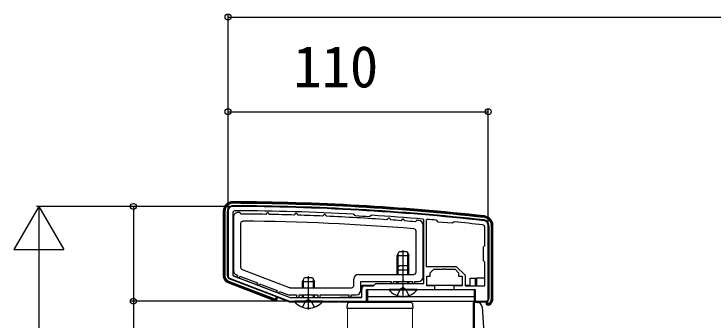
# Model space of a CAD drawing. Units: millimetres, scale not verified. Extents: x -1050 to 1050, y -1570 to 1561.
# Drawn here: x -583.5 to -287.5, y 1018.6 to 1148.3 of the extents above; entities that cross this region are included whole.
import ezdxf
from ezdxf.enums import TextEntityAlignment as Align

# ---------------------------------------------------------------- set-up
doc = ezdxf.new("R2010")
doc.units = ezdxf.units.MM
doc.header["$LTSCALE"] = 8
for name, color, linetype in [('0-3_YKK_11', 7, 'Continuous'), ('0-5_YKK_13', 4, 'Continuous'), ('0-6_YKK_D', 6, 'Continuous')]:
    doc.layers.add(name, color=color, linetype=linetype)
doc.layers.add('0-4_YKK_12', color=2, linetype='Continuous', lineweight=18)
doc.styles.add('ＭＳ ゴシック', font='')
doc.styles.get('ＭＳ ゴシック').set_extended_font_data('MS Gothic')

msp = doc.modelspace()

# ---------------------------------------------------------------- linework, layer by layer
at = {"layer": '0-3_YKK_11'}
for p, q in [((-493, 1064.999), (-493, 1037.686)), ((-408.874, 1061.541), (-409.2, 1061.242)), ((-383, 1027.999), (-383, 1058.999)), ((-492.359, 1036.753), (-467, 1026.999))]:
    msp.add_line(p, q, dxfattribs=at)
for points in [[(-491, 1064.196), (-491, 1037.837), (-466.722, 1028.499)], [(-439.015, 1062.971), (-439.223, 1063.071), (-439.713, 1063.621), (-439.921, 1063.721)], [(-432.289, 1063.276), (-432.507, 1063.2), (-433.057, 1062.711), (-433.275, 1062.635)], [(-435, 1033.499), (-431.5, 1033.499), (-430.5, 1034.499), (-410.2, 1034.499), (-410.2, 1061.378), (-410.475, 1061.677)], [(-409.2, 1061.242), (-409.2, 1041.699), (-401.5, 1041.699), (-396.503, 1041.699), (-392.8, 1037.996), (-392.8, 1033.499), (-384.5, 1033.499), (-384.5, 1043.499), (-385, 1043.999), (-385, 1049.999), (-384.5, 1050.499), (-384.5, 1058.25)], [(-397.369, 1060.485), (-397.59, 1060.418), (-398.244, 1059.875), (-404.218, 1060.429), (-404.768, 1061.091), (-404.972, 1061.198)], [(-467, 1026.999), (-434.5, 1026.999), (-434.5, 1031.999), (-405.5, 1031.999), (-405.5, 1033.499), (-409, 1033.499), (-409, 1037.499), (-407.5, 1037.499), (-407.5, 1038.999), (-406, 1040.499), (-401.958, 1040.499), (-401.775, 1040.619), (-401.225, 1040.619), (-401.042, 1040.499), (-397, 1040.499), (-395.5, 1038.999), (-395.5, 1037.499), (-394, 1037.499), (-394, 1033.499), (-397.5, 1033.499), (-397.5, 1031.999), (-388.5, 1031.999), (-388.5, 1026.999), (-384, 1026.999)], [(-466.722, 1028.499), (-436.5, 1028.499), (-436.5, 1031.999)]]:
    msp.add_lwpolyline(points, dxfattribs=at)
for centre, radius, start, end in [((-491, 1064.999), 2, 89.80939, 179.99999), ((-494.32, 67.008), 999.997, 83.71122, 89.80938), ((-490, 1064.196), 1, 89.75176, 180), ((-494.32, 67.005), 998.2, 86.87597, 89.75176), ((-494.319, 67.023), 997.482, 86.49138, 86.82169), ((-494.322, 66.99), 998.215, 85.18167, 86.43713), ((-494.314, 67.081), 998.124, 84.86459, 85.08947), ((-494.32, 67.009), 998.195, 83.73506, 84.42628), ((-385, 1058.999), 2, 359.99999, 83.71124), ((-385.5, 1058.25), 1, 359.99999, 83.73507), ((-492, 1037.686), 1, 180.00003, 248.9625), ((-435, 1031.999), 1.5, 90.00001, 179.99999), ((-384, 1027.999), 1, 270.00001, 359.99999)]:
    msp.add_arc(centre, radius, start, end, dxfattribs=at)
at = {"layer": '0-4_YKK_12'}
for p, q in [((-436.5, 1026.499), (-436.5, 1026.699)), ((-442.5, 820), (-442.5, 1023.999)), ((-442.5, 1023.999), (-415, 1023.999)), ((-415, 820), (-415, 1023.999))]:
    msp.add_line(p, q, dxfattribs=at)
msp.add_lwpolyline([(-434.542, 1026.999), (-389, 1026.999), (-389, 1026.499)], dxfattribs=at)
at = {"layer": '0-5_YKK_13'}
for p, q in [((-490.989, 1068.332), (-490.988, 1068.754)), ((-490.988, 1068.754), (-490.987, 1068.999)), ((-494.333, 1064.999), (-494.755, 1064.999)), ((-494.333, 1064.999), (-494.333, 1037.686)), ((-493.3, 1037.686), (-493.3, 1064.999)), ((-384.635, 1062.312), (-384.589, 1062.732)), ((-384.589, 1062.732), (-384.562, 1062.975)), ((-490.7, 1062.499), (-490.7, 1039.974)), ((-487.7, 1059.785), (-487.7, 1041.349)), ((-410.5, 1037.299), (-410.5, 1059.099)), ((-382.7, 1058.999), (-382.7, 1027.999)), ((-381.667, 1027.999), (-381.667, 1058.999)), ((-381.245, 1058.999), (-381, 1058.999)), ((-413.5, 1039.299), (-413.5, 1056.555)), ((-421.5, 1046.299), (-420.7, 1047.999)), ((-420.7, 1047.999), (-417.3, 1047.999)), ((-419, 1028.499), (-419, 1048.499)), ((-417.3, 1047.999), (-416.5, 1046.299)), ((-421.5, 1038.299), (-421.5, 1046.299)), ((-421.5, 1046.299), (-416.5, 1046.299)), ((-421.067, 1038.299), (-421.067, 1047.219)), ((-416.933, 1038.299), (-416.933, 1047.219)), ((-416.5, 1038.299), (-416.5, 1046.299)), ((-421.5, 1040.299), (-420.7, 1041.999)), ((-420.7, 1041.999), (-417.3, 1041.999)), ((-417.3, 1041.999), (-416.5, 1040.299)), ((-384.5, 1036.699), (-384.5, 1043.375)), ((-487.058, 1040.415), (-467.117, 1032.766)), ((-421.5, 1038.299), (-421.5, 1040.299)), ((-421.5, 1040.299), (-416.5, 1040.299)), ((-421.067, 1038.299), (-421.067, 1041.219)), ((-416.933, 1038.299), (-416.933, 1041.219)), ((-416.5, 1038.299), (-416.5, 1040.299)), ((-494.755, 1037.686), (-495, 1037.686)), ((-472.556, 1028.815), (-492.467, 1036.473)), ((-490.808, 1037.763), (-466.722, 1028.499)), ((-461.5, 1035.299), (-460.7, 1036.999)), ((-461.067, 1032.699), (-461.067, 1036.219)), ((-460.7, 1036.999), (-457.3, 1036.999)), ((-459, 1023.499), (-459, 1037.499)), ((-457.3, 1036.999), (-456.5, 1035.299)), ((-456.933, 1032.699), (-456.933, 1036.219)), ((-439.8, 1033.699), (-439.8, 1036.299)), ((-437.8, 1038.299), (-414.5, 1038.299)), ((-390.7, 1033.799), (-390.7, 1036.699)), ((-390.7, 1036.699), (-388.5, 1036.699)), ((-388.5, 1036.699), (-388.5, 1033.499)), ((-388.5, 1036.699), (-388, 1036.699)), ((-388, 1036.699), (-388, 1033.499)), ((-384.5, 1036.699), (-388, 1036.699)), ((-492.989, 1035.115), (-493.077, 1034.886)), ((-493.077, 1034.886), (-473.477, 1027.348)), ((-492.838, 1035.509), (-492.989, 1035.115)), ((-492.838, 1035.509), (-473.237, 1027.97)), ((-461.5, 1032.699), (-461.5, 1035.299)), ((-461.5, 1035.299), (-456.5, 1035.299)), ((-456.5, 1032.699), (-456.5, 1035.299)), ((-436.3, 1032.748), (-436.3, 1033.799)), ((-436.3, 1033.799), (-431.2, 1033.799)), ((-421.5, 1034.499), (-421.5, 1035.299)), ((-421.5, 1034.499), (-421.5, 1035.299)), ((-421.067, 1034.499), (-421.067, 1035.299)), ((-421.067, 1034.499), (-421.067, 1035.299)), ((-416.933, 1034.499), (-416.933, 1035.299)), ((-416.933, 1034.499), (-416.933, 1035.299)), ((-416.5, 1034.499), (-416.5, 1035.299)), ((-416.5, 1034.499), (-416.5, 1035.299)), ((-409, 1033.799), (-394, 1033.799)), ((-392.8, 1033.799), (-390.7, 1033.799)), ((-466.759, 1032.699), (-440.8, 1032.699)), ((-434.5, 1027.199), (-434.5, 1031.499)), ((-434, 1031.999), (-388.8, 1031.999)), ((-434, 1031.999), (-389, 1031.999)), ((-413.1, 1031.999), (-424.9, 1031.999)), ((-424.9, 1031.752), (-424.9, 1031.999)), ((-413.1, 1031.999), (-424.9, 1031.999)), ((-424.9, 1031.752), (-424.9, 1031.999)), ((-424.9, 1031.752), (-413.1, 1031.752)), ((-424.9, 1031.752), (-413.1, 1031.752)), ((-421.5, 1029.416), (-420.145, 1032.134)), ((-421.5, 1029.416), (-420.145, 1032.134)), ((-419, 1032.743), (-420.145, 1032.134)), ((-419, 1032.743), (-420.145, 1032.134)), ((-419, 1032.743), (-417.855, 1032.134)), ((-419, 1032.743), (-417.855, 1032.134)), ((-416.5, 1029.416), (-417.855, 1032.134)), ((-416.5, 1029.416), (-417.855, 1032.134)), ((-413.1, 1031.752), (-413.1, 1031.999)), ((-413.1, 1031.752), (-413.1, 1031.999)), ((-388.5, 1031.499), (-388.5, 1027.199)), ((-473.477, 1027.348), (-473.389, 1027.576)), ((-472.807, 1028.161), (-472.556, 1028.815)), ((-472.807, 1028.161), (-472.413, 1028.01)), ((-472.556, 1028.815), (-472.162, 1028.663)), ((-472.162, 1028.663), (-472.413, 1028.01)), ((-472.162, 1028.663), (-472.062, 1028.625)), ((-472.062, 1028.625), (-467.16, 1026.739)), ((-466.722, 1028.499), (-446.3, 1028.499)), ((-453.1, 1026.999), (-464.9, 1026.999)), ((-464.9, 1026.752), (-464.9, 1026.999)), ((-461.5, 1028.499), (-461.5, 1029.699)), ((-461.5, 1024.416), (-460.145, 1027.134)), ((-461.067, 1028.499), (-461.067, 1029.699)), ((-459, 1027.743), (-460.145, 1027.134)), ((-459, 1027.743), (-457.855, 1027.134)), ((-456.5, 1024.416), (-457.855, 1027.134)), ((-456.933, 1028.499), (-456.933, 1029.699)), ((-456.5, 1028.499), (-456.5, 1029.699)), ((-453.1, 1026.752), (-453.1, 1026.999)), ((-446.3, 1028.499), (-445.8, 1028.499)), ((-446.3, 1026.999), (-446.3, 1026.699)), ((-436.8, 1028.499), (-445.8, 1028.499)), ((-436.8, 1026.699), (-436.8, 1026.999)), ((-436.3, 1026.699), (-436.3, 1026.999)), ((-434, 1028.999), (-389, 1028.999)), ((-434, 1026.999), (-389, 1026.999)), ((-384.406, 1026.699), (-384.406, 1026.999)), ((-383.907, 1027.004), (-383.907, 1026.699)), ((-383.862, 1026.707), (-383.862, 1027.009)), ((-381.667, 1027.999), (-381.245, 1027.999)), ((-466.944, 1026.699), (-464.856, 1026.699)), ((-464.9, 1026.752), (-453.1, 1026.752)), ((-453.144, 1026.699), (-446.3, 1026.699)), ((-445.8, 1026.699), (-436.8, 1026.699)), ((-415.844, 1026.499), (-441.656, 1026.499)), ((-436.3, 1026.699), (-436.8, 1026.699)), ((-436.3, 1026.699), (-435, 1026.699)), ((-414.75, 1023.999), (-414.846, 1025.56)), ((-387.723, 1026.499), (-389.227, 1026.499)), ((-389.227, 992.121), (-389.227, 1026.499)), ((-388, 1026.699), (-384.406, 1026.699)), ((-387.723, 1026.499), (-387.592, 1026.499)), ((-385.597, 1024.639), (-384.303, 1006.14)), ((-383.907, 1026.699), (-384.406, 1026.699)), ((-384, 1026.699), (-384, 1026.267)), ((-384, 1026.267), (-383.755, 1026.267)), ((-383.333, 1026.883), (-383.333, 1026.267)), ((-382.834, 1025.979), (-382.622, 1025.613)), ((-382.622, 1025.613), (-382.5, 1025.401)), ((-415.049, 1023.999), (-414.75, 1023.999))]:
    msp.add_line(p, q, dxfattribs=at)
for points in [[(-494.755, 1064.999), (-495, 1064.999), (-495, 1037.686)], [(-494.333, 1037.686), (-494.755, 1037.686), (-494.755, 1064.999)], [(-487.402, 1063.79), (-487.7, 1064.09), (-487.7, 1064.195), (-487.998, 1064.495)], [(-476.394, 1064.346), (-476.7, 1064.046), (-476.7, 1063.957), (-477.005, 1063.657)], [(-475.406, 1063.627), (-475.7, 1063.927), (-475.7, 1064.039), (-475.994, 1064.339)], [(-464.391, 1064.051), (-464.7, 1063.751), (-464.7, 1063.669), (-465.009, 1063.369)], [(-463.41, 1063.32), (-463.7, 1063.62), (-463.7, 1063.738), (-463.991, 1064.038)], [(-452.387, 1063.61), (-452.7, 1063.311), (-452.7, 1063.236), (-453.013, 1062.936)], [(-451.413, 1062.868), (-451.7, 1063.167), (-451.7, 1063.294), (-451.987, 1063.593)], [(-425.179, 1062.076), (-425.5, 1061.777), (-425.5, 1061.719), (-425.821, 1061.419)], [(-424.221, 1061.307), (-424.5, 1061.606), (-424.5, 1061.749), (-424.779, 1062.048)], [(-419.177, 1061.637), (-419.5, 1061.338), (-419.5, 1061.283), (-419.823, 1060.984)], [(-418.223, 1060.862), (-418.5, 1061.161), (-418.5, 1061.308), (-418.777, 1061.607)], [(-413.175, 1061.162), (-413.5, 1060.863), (-413.5, 1060.812), (-413.824, 1060.513)], [(-381.667, 1058.999), (-381.245, 1058.999), (-381.245, 1027.999)], [(-381.245, 1027.999), (-381, 1027.999), (-381, 1058.999)], [(-489.416, 1038.107), (-488.974, 1037.937), (-489.261, 1037.19), (-488.327, 1036.832), (-488.04, 1037.579), (-480.571, 1034.714), (-480.858, 1033.967), (-479.924, 1033.609), (-479.638, 1034.356), (-472.168, 1031.49), (-472.455, 1030.743), (-471.521, 1030.385), (-471.235, 1031.132), (-467.846, 1029.832)], [(-473.237, 1027.97), (-473.389, 1027.576), (-492.989, 1035.115)], [(-436.8, 1031.699), (-436.8, 1035.299), (-424, 1035.299), (-424, 1034.499), (-423, 1034.499), (-423, 1035.299), (-419.458, 1035.299), (-419.275, 1035.419), (-418.725, 1035.419), (-418.542, 1035.299), (-415, 1035.299), (-415, 1034.499), (-414, 1034.499), (-414, 1035.299), (-412.5, 1035.299)], [(-434, 1031.999), (-434, 1026.999), (-434, 1026.499)], [(-389, 1031.999), (-389, 1026.499), (-389, 994.999)], [(-472.413, 1028.01), (-472.184, 1027.922), (-471.933, 1028.575)], [(-467.13, 1029.699), (-464, 1029.699), (-464, 1028.499), (-463, 1028.499), (-463, 1029.699), (-459.458, 1029.699), (-459.275, 1029.819), (-458.725, 1029.819), (-458.542, 1029.699), (-455, 1029.699), (-455, 1028.499), (-454, 1028.499), (-454, 1029.699), (-442, 1029.699), (-442, 1028.499), (-441, 1028.499), (-441, 1029.699), (-438.8, 1029.699)], [(-445.8, 1026.999), (-445.8, 1026.699), (-446.3, 1026.699)], [(-442.655, 1025.56), (-442.75, 1023.999), (-442.451, 1023.999), (-415.049, 1023.999)], [(-383.333, 1026.267), (-383.755, 1026.267), (-383.755, 1026.723)]]:
    msp.add_lwpolyline(points, dxfattribs=at)
for centre, radius, start, end in [((-491, 1064.999), 4, 89.80937, 180), ((-491, 1064.999), 3.755, 89.80937, 180), ((-494.32, 67.005), 1001.755, 83.71123, 89.80937), ((-494.32, 67.005), 1002, 83.71123, 89.80937), ((-491, 1064.999), 3.333, 89.80937, 180), ((-491, 1064.999), 2.3, 89.80937, 180), ((-494.32, 67.005), 1000.3, 83.71123, 89.80937), ((-494.32, 67.005), 1001.333, 83.71123, 89.80937), ((-488.7, 1062.499), 2, 89.63963, 180), ((-494.962, 66.646), 997.873, 89.60013, 89.63972), ((-494.964, 66.527), 997.293, 88.96819, 89.56556), ((-494.965, 66.537), 997.982, 88.9108, 88.93377), ((-494.965, 66.492), 997.327, 88.2788, 88.87628), ((-494.971, 66.236), 998.283, 88.2216, 88.24458), ((-494.965, 66.504), 997.315, 87.58914, 88.18685), ((-494.995, 65.796), 998.723, 87.53191, 87.55488), ((-494.965, 66.505), 997.314, 86.02447, 87.49714), ((-385, 1058.999), 3.755, 0, 83.71123), ((-385, 1058.999), 4, 0, 83.71123), ((-486.7, 1059.785), 1, 89.52329, 179.99998), ((-494.964, 66.522), 994.297, 85.35355, 89.5233), ((-494.949, 66.739), 997.78, 85.96727, 85.9903), ((-494.971, 66.422), 997.398, 85.67896, 85.93232), ((-494.98, 66.299), 998.221, 85.62187, 85.64491), ((-494.973, 66.413), 997.406, 85.33331, 85.58678), ((-494.922, 67.032), 997.486, 85.25074, 85.29921), ((-412.5, 1059.099), 2, 360, 85.25073), ((-385, 1058.999), 2.3, 0, 83.71123), ((-385, 1058.999), 3.333, 0, 83.71123), ((-414.5, 1056.555), 1, 359.99997, 85.35355), ((-488.7, 1039.974), 2, 180, 249.01214), ((-486.7, 1041.349), 1, 180.00002, 249.01215), ((-414.5, 1039.299), 1, 270.00001, 359.99999), ((-492, 1037.686), 3, 180, 248.96249), ((-492, 1037.686), 2.755, 180, 248.96249), ((-492, 1037.686), 2.333, 180, 248.96249), ((-492, 1037.686), 1.3, 180, 248.96249), ((-437.8, 1036.299), 2, 90.00001, 179.99999), ((-412.5, 1037.299), 2, 270.00001, 359.99999), ((-440.8, 1033.699), 1, 270.00001, 359.99999), ((-466.759, 1033.699), 1, 249.01209, 269.99994), ((-438.8, 1031.699), 2, 270.00001, 359.99999), ((-434, 1031.499), 0.5, 90, 180), ((-419, 1036.699), 7.7, 219.98312, 320.01688), ((-419, 1036.699), 7.7, 219.98312, 320.01688), ((-389, 1031.499), 0.5, 0, 90), ((-473.118, 1028.281), 1, 248.96249, 338.96249), ((-473.118, 1028.281), 0.755, 248.96249, 338.96249), ((-473.118, 1028.281), 0.333, 248.96249, 338.96249), ((-467.13, 1031.699), 2, 249.01217, 270.00001), ((-435, 1027.199), 0.5, 270, 0), ((-388, 1027.199), 0.5, 180, 270), ((-384, 1027.999), 1.3, 300.86775, 0), ((-384, 1027.999), 2.333, 300, 0), ((-384, 1027.999), 2.755, 300, 0), ((-384, 1027.999), 3, 300, 0), ((-466.944, 1027.299), 0.6, 248.96249, 270), ((-459, 1031.699), 7.7, 219.98312, 320.01688), ((-441.656, 1025.499), 1, 90, 176.5), ((-415.844, 1025.499), 1, 3.5, 90), ((-387.592, 1024.499), 2, 4, 90), ((-383, 1026.267), 1, 180, 300), ((-384, 1027.999), 1.3, 276.07662, 280.85757), ((-384, 1027.999), 1.3, 280.85757, 300.86775), ((-383, 1026.267), 0.755, 180, 300), ((-383, 1026.267), 0.333, 180, 300)]:
    msp.add_arc(centre, radius, start, end, dxfattribs=at)
at = {"layer": '0-6_YKK_D'}
for p, q in [((-493, 1065.999), (-493, 1147.999)), ((-493, 1146.999), (128, 1146.999)), ((-493, 1065.999), (-493, 1107.999)), ((-493, 1106.999), (-383, 1106.999)), ((-383, 1059.999), (-383, 1107.999)), ((-573, 1066.999), (-583.5, 1048.813)), ((-491.993, 1066.999), (-574, 1066.999)), ((-573, 1066.999), (-562.5, 1048.813)), ((-573, 1066.999), (-573, 1030.626)), ((-491.993, 1066.999), (-534, 1066.999)), ((-583.5, 1048.813), (-562.5, 1048.813)), ((-573, 1045.999), (-573, 637.999)), ((-467.944, 1026.999), (-534, 1026.999))]:
    msp.add_line(p, q, dxfattribs=at)
msp.add_lwpolyline([(-533, 1066.999), (-533, 1026.999), (-533, 979.445)], dxfattribs=at)
for centre in [(-493, 1146.999), (-493, 1106.999), (-383, 1106.999), (-533, 1066.999), (-533, 1026.999)]:
    msp.add_circle(centre, 1.275, dxfattribs=at)

# ---------------------------------------------------------------- texts
at = {"layer": '0-6_YKK_D', "style": 'ＭＳ ゴシック'}
msp.add_text('110', height=17.6, dxfattribs=at).set_placement((-465.409, 1111.999), align=Align.BOTTOM_LEFT)

doc.saveas('drawing.dxf')
